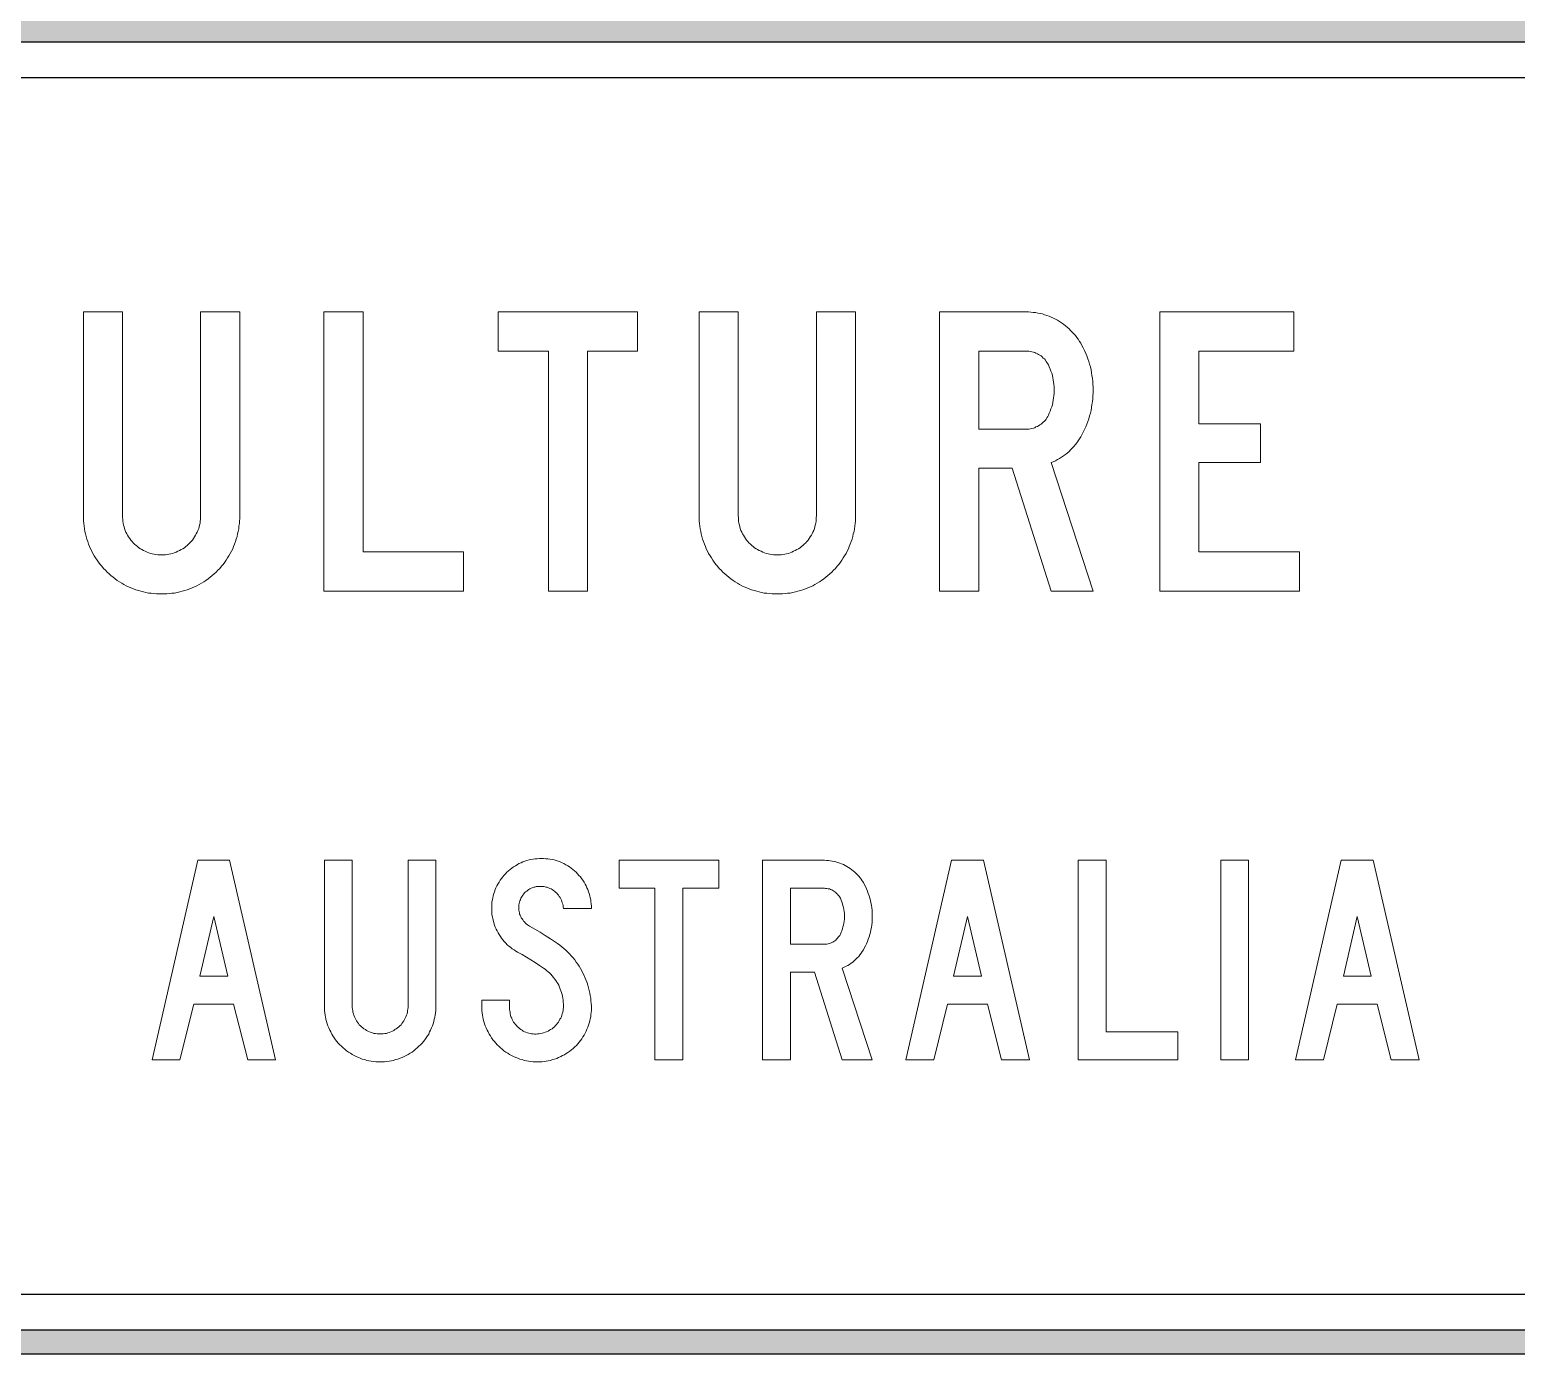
# Model space of a CAD drawing. Extents: x 0 to 420, y 0 to 297.
# Drawn here: x 170.43 to 220.11, y 188.49 to 232.76 of the extents above; entities that cross this region are included whole.
import ezdxf

# ---------------------------------------------------------------- set-up
doc = ezdxf.new("R2010")
doc.units = 0
doc.header["$LTSCALE"] = 10
doc.layers.add('BLUE', color=7, linetype='CONTINUOUS', true_color=0x003594)
doc.layers.add('GREY', color=252, linetype='CONTINUOUS')

msp = doc.modelspace()

# ---------------------------------------------------------------- hatches: boundary and pattern name
at = {"layer": 'BLUE'}
h = msp.add_hatch(color=256, dxfattribs=at)
edge = h.paths.add_edge_path(flags=16)
edge.add_arc((261.860403, 195.4283533), 6.1380375, -90, 0, ccw=False)
edge.add_line((261.860403, 189.2903158), (116.2545238, 189.2903158))
edge.add_arc((116.2545238, 195.4283533), 6.1380375, 217.92174552, 270, ccw=False)
edge.add_line((111.4125275, 191.6560097), (96.4792405, 210.8236491))
edge.add_line((96.4792405, 210.8236491), (111.4125275, 229.9912885))
edge.add_arc((116.2545238, 226.2189449), 6.1380375, 90, 142.07825448, ccw=False)
edge.add_line((116.2545238, 232.3569825), (261.860403, 232.3569825))
edge.add_arc((261.860403, 226.2189449), 6.1380375, 0, 90, ccw=False)
edge.add_line((267.9984405, 226.2189449), (267.9984405, 195.4283533))
edge = h.paths.add_edge_path()
edge.add_arc((261.860403, 195.4283533), 6.9380375, -90, 0, ccw=False)
edge.add_line((261.860403, 188.4903158), (116.2545238, 188.4903158))
edge.add_arc((116.2545238, 195.4283533), 6.9380375, 217.92174552, 270, ccw=False)
edge.add_line((110.7814468, 191.164342), (95.4651071, 210.8236491))
edge.add_line((95.4651071, 210.8236491), (110.7814468, 230.4829562))
edge.add_arc((116.2545238, 226.2189449), 6.9380375, 90, 142.07825448, ccw=False)
edge.add_line((116.2545238, 233.1569825), (261.860403, 233.1569825))
edge.add_arc((261.860403, 226.2189449), 6.9380375, 0, 90, ccw=False)
edge.add_line((268.7984405, 226.2189449), (268.7984405, 195.4283533))

# ---------------------------------------------------------------- linework, layer by layer
for points in [[(268.7984405, 195.4283533, -0.4142135624), (261.860403, 188.4903158), (116.2545238, 188.4903158, -0.2312278684), (110.7814468, 191.164342), (95.4651071, 210.8236491), (110.7814468, 230.4829562, -0.2312278684), (116.2545238, 233.1569825), (261.860403, 233.1569825, -0.4142135624), (268.7984405, 226.2189449)], [(267.9984405, 195.4283533, -0.4142135624), (261.860403, 189.2903158), (116.2545238, 189.2903158, -0.2312278684), (111.4125275, 191.6560097), (96.4792405, 210.8236491), (111.4125275, 229.9912885, -0.2312278684), (116.2545238, 232.3569825), (261.860403, 232.3569825, -0.4142135624), (267.9984405, 226.2189449)], [(266.7984405, 195.4283533, -0.4142135624), (261.860403, 190.4903158), (116.2545238, 190.4903158, -0.2312278684), (112.3591486, 192.3935113), (98.0004405, 210.8236491), (112.3591486, 229.2537869, -0.2312278684), (116.2545238, 231.1569825), (261.860403, 231.1569825, -0.4142135624), (266.7984405, 226.2189449)]]:
    msp.add_lwpolyline(points, format="xyb", close=True, dxfattribs=at)
at = {"layer": 'BLUE', "lineweight": 0}
for points in [[(172.2249076, 223.3275287), (172.2249076, 216.5093335), (172.2249076, 216.4231264), (172.2249076, 216.3369193), (172.2327446, 216.2507123), (172.2405816, 216.1645052), (172.2562556, 216.0782981), (172.2719296, 215.9920911), (172.2876036, 215.905884), (172.3111146, 215.8196769), (172.3346256, 215.7334699), (172.3659737, 215.6550998), (172.3894847, 215.5688928), (172.4286697, 215.4905227), (172.4600177, 215.4121526), (172.4992028, 215.3337826), (172.5383878, 215.2554125), (172.5854098, 215.1770425), (172.6245949, 215.1065094), (172.6794539, 215.0281393), (172.7264759, 214.9576063), (172.781335, 214.8870732), (172.836194, 214.8243772), (172.8910531, 214.7538441), (172.9537491, 214.6911481), (173.0164452, 214.628452), (173.0791412, 214.573593), (173.1418373, 214.5108969), (173.2123703, 214.4560379), (173.2829034, 214.4011789), (173.3534364, 214.3541568), (173.4239695, 214.3071348), (173.5023395, 214.2601128), (173.5728726, 214.2209277), (173.6512426, 214.1739057), (173.7296127, 214.1425577), (173.8079828, 214.1033726), (173.8941898, 214.0720246), (173.9725599, 214.0406766), (174.058767, 214.0171656), (174.144974, 213.9936546), (174.2233441, 213.9701435), (174.3095511, 213.9466325), (174.3957582, 213.9309585), (174.4819653, 213.9231215), (174.5681723, 213.9152845), (174.6622164, 213.9074475), (174.7484235, 213.8996105), (174.8346305, 213.8996105), (174.9208376, 213.8996105), (175.0070447, 213.9074475), (175.0932517, 213.9152845), (175.1794588, 213.9231215), (175.2656659, 213.9309585), (175.3518729, 213.9466325), (175.43808, 213.9701435), (175.5242871, 213.9936546), (175.6104941, 214.0171656), (175.6888642, 214.0406766), (175.7750713, 214.0720246), (175.8534413, 214.1033726), (175.9318114, 214.1425577), (176.0101814, 214.1739057), (176.0885515, 214.2209277), (176.1669216, 214.2601128), (176.2452916, 214.3071348), (176.3158247, 214.3541568), (176.3863577, 214.4011789), (176.4568908, 214.4560379), (176.5195868, 214.5108969), (176.5901199, 214.573593), (176.6528159, 214.628452), (176.715512, 214.6911481), (176.778208, 214.7538441), (176.8330671, 214.8243772), (176.8879261, 214.8870732), (176.9427852, 214.9576063), (176.9898072, 215.0281393), (177.0368292, 215.1065094), (177.0838513, 215.1770425), (177.1308733, 215.2554125), (177.1700583, 215.3337826), (177.2092434, 215.4121526), (177.2405914, 215.4905227), (177.2719394, 215.5688928), (177.3032874, 215.6550998), (177.3267985, 215.7334699), (177.3581465, 215.8196769), (177.3738205, 215.905884), (177.3973315, 215.9920911), (177.4130055, 216.0782981), (177.4208425, 216.1645052), (177.4365165, 216.2507123), (177.4365165, 216.3369193), (177.4443535, 216.4231264), (177.4443535, 216.5093335), (177.4443535, 223.3275287), (176.1355735, 223.3275287), (176.1355735, 216.5093335), (176.1355735, 216.4544744), (176.1355735, 216.3917784), (176.1277365, 216.3290823), (176.1198995, 216.2663863), (176.1042255, 216.2036902), (176.0885515, 216.1409942), (176.0728775, 216.0861352), (176.0493665, 216.0234391), (176.0258555, 215.9685801), (175.9945074, 215.913721), (175.9631594, 215.858862), (175.9318114, 215.8040029), (175.9004634, 215.7569809), (175.8612783, 215.7021219), (175.8220933, 215.6550998), (175.7829083, 215.6080778), (175.7358862, 215.5688928), (175.6888642, 215.5218707), (175.6418422, 215.4826857), (175.5948201, 215.4435007), (175.5399611, 215.4121526), (175.485102, 215.3808046), (175.430243, 215.3494566), (175.375384, 215.3259456), (175.3205249, 215.2945975), (175.2578289, 215.2789235), (175.2029698, 215.2554125), (175.1402738, 215.2397385), (175.0775777, 215.2319015), (175.0227187, 215.2162275), (174.9600226, 215.2083905), (174.8973266, 215.2083905), (174.8346305, 215.2083905), (174.7719345, 215.2083905), (174.7092385, 215.2083905), (174.6465424, 215.2162275), (174.5838464, 215.2319015), (174.5211503, 215.2397385), (174.4662913, 215.2554125), (174.4035952, 215.2789235), (174.3487362, 215.2945975), (174.2860401, 215.3259456), (174.2311811, 215.3494566), (174.176322, 215.3808046), (174.1293, 215.4121526), (174.074441, 215.4435007), (174.0274189, 215.4826857), (173.9803969, 215.5218707), (173.9333749, 215.5688928), (173.8863528, 215.6080778), (173.8471678, 215.6550998), (173.8079828, 215.7021219), (173.7687977, 215.7569809), (173.7296127, 215.8040029), (173.6982647, 215.858862), (173.6747537, 215.913721), (173.6434056, 215.9685801), (173.6198946, 216.0234391), (173.5963836, 216.0861352), (173.5807096, 216.1409942), (173.5650356, 216.2036902), (173.5493616, 216.2663863), (173.5415246, 216.3290823), (173.5336876, 216.3917784), (173.5258505, 216.4544744), (173.5258505, 216.5093335), (173.5258505, 223.3275287)], [(180.2578387, 213.9936546), (180.2578387, 223.3275287), (181.5666187, 223.3275287), (181.5666187, 215.3024346), (184.9208573, 215.3024346), (184.9208573, 213.9936546), (180.2578387, 213.9936546)], [(187.7656904, 213.9936546), (187.7656904, 222.0187487), (186.0807341, 222.0187487), (186.0807341, 223.3275287), (190.7437527, 223.3275287), (190.7437527, 222.0187487), (189.0666334, 222.0187487), (189.0666334, 213.9936546), (187.7656904, 213.9936546)], [(192.8048853, 223.3275287), (192.8048853, 216.5093335), (192.8048853, 216.4231264), (192.8048853, 216.3369193), (192.8127223, 216.2507123), (192.8283963, 216.1645052), (192.8362333, 216.0782981), (192.8519073, 215.9920911), (192.8675813, 215.905884), (192.8910923, 215.8196769), (192.9146034, 215.7334699), (192.9459514, 215.6550998), (192.9772994, 215.5688928), (193.0086474, 215.4905227), (193.0399955, 215.4121526), (193.0791805, 215.3337826), (193.1183655, 215.2554125), (193.1653876, 215.1770425), (193.2124096, 215.1065094), (193.2594316, 215.0281393), (193.3064537, 214.9576063), (193.3613127, 214.8870732), (193.4161717, 214.8243772), (193.4710308, 214.7538441), (193.5337268, 214.6911481), (193.5964229, 214.628452), (193.6591189, 214.573593), (193.721815, 214.5108969), (193.792348, 214.4560379), (193.8628811, 214.4011789), (193.9334141, 214.3541568), (194.0039472, 214.3071348), (194.0823173, 214.2601128), (194.1528503, 214.2209277), (194.2312204, 214.1739057), (194.3095904, 214.1425577), (194.3957975, 214.1033726), (194.4741676, 214.0720246), (194.5525376, 214.0406766), (194.6387447, 214.0171656), (194.7249517, 213.9936546), (194.8111588, 213.9701435), (194.8895289, 213.9466325), (194.9757359, 213.9309585), (195.061943, 213.9231215), (195.1559871, 213.9152845), (195.2421941, 213.9074475), (195.3284012, 213.8996105), (195.4146083, 213.8996105), (195.5008153, 213.8996105), (195.5870224, 213.9074475), (195.6732295, 213.9152845), (195.7594365, 213.9231215), (195.8456436, 213.9309585), (195.9318507, 213.9466325), (196.0180577, 213.9701435), (196.1042648, 213.9936546), (196.1904719, 214.0171656), (196.2688419, 214.0406766), (196.355049, 214.0720246), (196.4334191, 214.1033726), (196.5196261, 214.1425577), (196.5979962, 214.1739057), (196.6685292, 214.2209277), (196.7468993, 214.2601128), (196.8252694, 214.3071348), (196.8958024, 214.3541568), (196.9663355, 214.4011789), (197.0368685, 214.4560379), (197.1074016, 214.5108969), (197.1700976, 214.573593), (197.2327937, 214.628452), (197.2954897, 214.6911481), (197.3581858, 214.7538441), (197.4130448, 214.8243772), (197.4679038, 214.8870732), (197.5227629, 214.9576063), (197.5697849, 215.0281393), (197.616807, 215.1065094), (197.663829, 215.1770425), (197.710851, 215.2554125), (197.7500361, 215.3337826), (197.7892211, 215.4121526), (197.8205691, 215.4905227), (197.8519171, 215.5688928), (197.8832652, 215.6550998), (197.9146132, 215.7334699), (197.9381242, 215.8196769), (197.9537982, 215.905884), (197.9773092, 215.9920911), (197.9929832, 216.0782981), (198.0008202, 216.1645052), (198.0164943, 216.2507123), (198.0243313, 216.3369193), (198.0243313, 216.4231264), (198.0243313, 216.5093335), (198.0243313, 223.3275287), (196.7233883, 223.3275287), (196.7233883, 216.5093335), (196.7155513, 216.4544744), (196.7155513, 216.3917784), (196.7077143, 216.3290823), (196.6998773, 216.2663863), (196.6842032, 216.2036902), (196.6685292, 216.1409942), (196.6528552, 216.0861352), (196.6293442, 216.0234391), (196.6058332, 215.9685801), (196.5744852, 215.913721), (196.5509741, 215.858862), (196.5117891, 215.8040029), (196.4804411, 215.7569809), (196.4412561, 215.7021219), (196.402071, 215.6550998), (196.362886, 215.6080778), (196.315864, 215.5688928), (196.2688419, 215.5218707), (196.2218199, 215.4826857), (196.1747979, 215.4435007), (196.1199388, 215.4121526), (196.0650798, 215.3808046), (196.0102207, 215.3494566), (195.9553617, 215.3259456), (195.9005026, 215.2945975), (195.8456436, 215.2789235), (195.7829476, 215.2554125), (195.7202515, 215.2397385), (195.6653925, 215.2319015), (195.6026964, 215.2162275), (195.5400004, 215.2083905), (195.4773043, 215.2083905), (195.4146083, 215.2083905), (195.3519122, 215.2083905), (195.2892162, 215.2083905), (195.2265201, 215.2162275), (195.1638241, 215.2319015), (195.108965, 215.2397385), (195.046269, 215.2554125), (194.9835729, 215.2789235), (194.9287139, 215.2945975), (194.8738549, 215.3259456), (194.8111588, 215.3494566), (194.7562998, 215.3808046), (194.7092777, 215.4121526), (194.6544187, 215.4435007), (194.6073967, 215.4826857), (194.5603746, 215.5218707), (194.5133526, 215.5688928), (194.4663305, 215.6080778), (194.4271455, 215.6550998), (194.3879605, 215.7021219), (194.3487755, 215.7569809), (194.3174274, 215.8040029), (194.2782424, 215.858862), (194.2547314, 215.913721), (194.2233834, 215.9685801), (194.1998723, 216.0234391), (194.1763613, 216.0861352), (194.1606873, 216.1409942), (194.1450133, 216.2036902), (194.1293393, 216.2663863), (194.1215023, 216.3290823), (194.1136653, 216.3917784), (194.1136653, 216.4544744), (194.1058283, 216.5093335), (194.1058283, 223.3275287)], [(205.5948791, 222.2068368), (205.555694, 222.2773699), (205.516509, 222.3400659), (205.469487, 222.410599), (205.4224649, 222.473295), (205.3754429, 222.5359911), (205.3284208, 222.5908501), (205.2735618, 222.6535462), (205.2187028, 222.7084052), (205.1638437, 222.7632643), (205.1011477, 222.8181233), (205.0462886, 222.8651453), (204.9835926, 222.9121674), (204.9130595, 222.9591894), (204.8503635, 223.0062114), (204.7798304, 223.0453965), (204.7171344, 223.0845815), (204.6466013, 223.1159295), (204.5682313, 223.1472775), (204.4976982, 223.1786256), (204.4271652, 223.2099736), (204.3487951, 223.2334846), (204.278262, 223.2569956), (204.199892, 223.2726696), (204.1215219, 223.2883437), (204.0431519, 223.3040177), (203.9647818, 223.3118547), (203.8864117, 223.3196917), (203.8080417, 223.3275287), (203.7296716, 223.3275287), (200.8378164, 223.3275287), (200.8378164, 213.9936546), (202.1465964, 213.9936546), (202.1465964, 218.1002457), (203.2594513, 218.1002457), (204.5682313, 213.9936546), (205.9710553, 213.9936546), (204.5682313, 218.2883338), (204.6387643, 218.3196819), (204.7092974, 218.3510299), (204.7798304, 218.3902149), (204.8503635, 218.4293999), (204.9130595, 218.468585), (204.9757556, 218.515607), (205.0462886, 218.562629), (205.1011477, 218.6096511), (205.1638437, 218.6645101), (205.2187028, 218.7193692), (205.2735618, 218.7742282), (205.3284208, 218.8290872), (205.3754429, 218.8917833), (205.4303019, 218.9544793), (205.469487, 219.0171754), (205.516509, 219.0877084), (205.555694, 219.1504045), (205.5948791, 219.2209375), (205.6419011, 219.3071446), (205.6810861, 219.3933517), (205.7202711, 219.4795587), (205.7594562, 219.5736028), (205.7908042, 219.6598099), (205.8221522, 219.753854), (205.8535002, 219.847898), (205.8770113, 219.9419421), (205.9005223, 220.0359862), (205.9161963, 220.1300302), (205.9318703, 220.2319113), (205.9475443, 220.3259554), (205.9553813, 220.4199995), (205.9632183, 220.5218805), (205.9710553, 220.6159246), (205.9710553, 220.7099687), (205.9710553, 220.8118498), (205.9632183, 220.9058938), (205.9553813, 221.0077749), (205.9475443, 221.101819), (205.9318703, 221.1958631), (205.9161963, 221.2899071), (205.9005223, 221.3917882), (205.8770113, 221.4858323), (205.8535002, 221.5798764), (205.8221522, 221.6660834), (205.7908042, 221.7601275), (205.7594562, 221.8541716), (205.7202711, 221.9403786), (205.6810861, 222.0344227), (205.6419011, 222.1206298)], [(208.204602, 213.9936546), (208.204602, 223.3275287), (212.6795325, 223.3275287), (212.6795325, 222.0187487), (209.505545, 222.0187487), (209.505545, 219.5892768), (211.5588406, 219.5892768), (211.5588406, 218.2883338), (209.505545, 218.2883338), (209.505545, 215.3024346), (212.8676206, 215.3024346), (212.8676206, 213.9936546), (208.204602, 213.9936546)], [(203.7296716, 219.4090257), (202.1465964, 219.4090257), (202.1465964, 222.0187487), (203.7296716, 222.0187487), (203.7766937, 222.0187487), (203.8237157, 222.0109117), (203.8785747, 222.0030747), (203.9255968, 221.9952377), (203.9726188, 221.9795637), (204.0196408, 221.9638896), (204.0588259, 221.9482156), (204.1058479, 221.9247046), (204.1450329, 221.9011936), (204.192055, 221.8776826), (204.23124, 221.8541716), (204.270425, 221.8228235), (204.3017731, 221.7836385), (204.3409581, 221.7522905), (204.3723061, 221.7131055), (204.4036541, 221.6739204), (204.4271652, 221.6347354), (204.4506762, 221.5955504), (204.4741872, 221.5563653), (204.5055352, 221.4858323), (204.5368832, 221.4152992), (204.5603943, 221.3447662), (204.5839053, 221.2742331), (204.6074163, 221.1958631), (204.6230903, 221.12533), (204.6387643, 221.0547969), (204.6466013, 220.9764269), (204.6544383, 220.8980568), (204.6622753, 220.8275238), (204.6701123, 220.7491537), (204.6701123, 220.6786207), (204.6622753, 220.6002506), (204.6544383, 220.5218805), (204.6466013, 220.4513475), (204.6387643, 220.3729774), (204.6230903, 220.3024444), (204.6074163, 220.2240743), (204.5839053, 220.1535413), (204.5603943, 220.0830082), (204.5368832, 220.0124752), (204.5055352, 219.9419421), (204.4741872, 219.871409), (204.4506762, 219.832224), (204.4271652, 219.785202), (204.4036541, 219.7460169), (204.3723061, 219.7068319), (204.3409581, 219.6754839), (204.3017731, 219.6362989), (204.270425, 219.6049508), (204.23124, 219.5736028), (204.192055, 219.5500918), (204.1450329, 219.5187438), (204.1058479, 219.4952328), (204.0588259, 219.4795587), (204.0196408, 219.4560477), (203.9726188, 219.4403737), (203.9255968, 219.4325367), (203.8785747, 219.4168627), (203.8237157, 219.4090257), (203.7766937, 219.4090257)], [(174.5133133, 198.3274796), (176.0415295, 204.9967717), (177.1073623, 204.9967717), (178.6434155, 198.3274796), (177.7108117, 198.3274796), (177.2405914, 200.192687), (175.9083004, 200.192687), (175.445917, 198.3274796), (174.5133133, 198.3274796)], [(180.2735127, 204.9967717), (180.2735127, 200.129991), (180.2735127, 200.0516209), (180.2813497, 199.9732508), (180.2891867, 199.9027178), (180.2970237, 199.8243477), (180.3126977, 199.7538147), (180.3283717, 199.6832816), (180.3440458, 199.6049116), (180.3675568, 199.5343785), (180.3910678, 199.4638455), (180.4224158, 199.3933124), (180.4537638, 199.3227793), (180.4851119, 199.2600833), (180.5242969, 199.1895502), (180.5556449, 199.1268542), (180.602667, 199.0641581), (180.641852, 199.0014621), (180.688874, 198.9466031), (180.7358961, 198.883907), (180.7907551, 198.829048), (180.8456141, 198.7820259), (180.9004732, 198.7271669), (180.9553322, 198.6801449), (181.0180283, 198.6331228), (181.0807243, 198.5861008), (181.1434204, 198.5469158), (181.2061164, 198.5077307), (181.2688125, 198.4685457), (181.3393455, 198.4371977), (181.4098786, 198.4058496), (181.4725746, 198.3823386), (181.5431077, 198.3509906), (181.6214777, 198.3353166), (181.6920108, 198.3118056), (181.7625438, 198.2961316), (181.8409139, 198.2804575), (181.911447, 198.2726205), (181.989817, 198.2647835), (182.0603501, 198.2647835), (182.1387201, 198.2647835), (182.2170902, 198.2647835), (182.2876232, 198.2647835), (182.3659933, 198.2726205), (182.4365264, 198.2804575), (182.5148964, 198.2961316), (182.5854295, 198.3118056), (182.6559625, 198.3353166), (182.7343326, 198.3509906), (182.8048656, 198.3823386), (182.8753987, 198.4058496), (182.9380947, 198.4371977), (183.0086278, 198.4685457), (183.0713238, 198.5077307), (183.1418569, 198.5469158), (183.2045529, 198.5861008), (183.259412, 198.6331228), (183.322108, 198.6801449), (183.3769671, 198.7271669), (183.4318261, 198.7820259), (183.4866852, 198.829048), (183.5415442, 198.883907), (183.5885662, 198.9466031), (183.6355883, 199.0014621), (183.6747733, 199.0641581), (183.7217953, 199.1268542), (183.7609804, 199.1895502), (183.7923284, 199.2600833), (183.8236764, 199.3227793), (183.8550244, 199.3933124), (183.8863725, 199.4638455), (183.9098835, 199.5343785), (183.9333945, 199.6049116), (183.9490685, 199.6832816), (183.9647425, 199.7538147), (183.9804165, 199.8243477), (183.9882535, 199.9027178), (183.9960905, 199.9732508), (184.0039276, 200.0516209), (184.0039276, 200.129991), (184.0039276, 204.9967717), (183.0713238, 204.9967717), (183.0713238, 200.129991), (183.0713238, 200.0751319), (183.0634868, 200.0202729), (183.0556498, 199.9732508), (183.0478128, 199.9183918), (183.0399758, 199.8713698), (183.0164648, 199.8165107), (183.0007908, 199.7694887), (182.9772798, 199.7224667), (182.9537688, 199.6754446), (182.9302577, 199.6284226), (182.8989097, 199.5892375), (182.8675617, 199.5422155), (182.8362137, 199.5030305), (182.7970286, 199.4638455), (182.7578436, 199.4324974), (182.7186586, 199.3933124), (182.6794735, 199.3619644), (182.6324515, 199.3384534), (182.5932665, 199.3071053), (182.5462444, 199.2835943), (182.4992224, 199.2679203), (182.4443634, 199.2444093), (182.3973413, 199.2287353), (182.3503193, 199.2130613), (182.2954602, 199.2052243), (182.2406012, 199.1973872), (182.1935792, 199.1973872), (182.1387201, 199.1973872), (182.0838611, 199.1973872), (182.0368391, 199.1973872), (181.98198, 199.2052243), (181.927121, 199.2130613), (181.8800989, 199.2287353), (181.8330769, 199.2444093), (181.7782179, 199.2679203), (181.7311958, 199.2835943), (181.6841738, 199.3071053), (181.6449888, 199.3384534), (181.5979667, 199.3619644), (181.5587817, 199.3933124), (181.5195967, 199.4324974), (181.4804116, 199.4638455), (181.4412266, 199.5030305), (181.4098786, 199.5422155), (181.3785305, 199.5892375), (181.3471825, 199.6284226), (181.3236715, 199.6754446), (181.3001605, 199.7224667), (181.2766495, 199.7694887), (181.2609755, 199.8165107), (181.2453014, 199.8713698), (181.2296274, 199.9183918), (181.2217904, 199.9732508), (181.2139534, 200.0202729), (181.2061164, 200.0751319), (181.2061164, 200.129991), (181.2061164, 204.9967717)], [(186.4647474, 200.0594579), (186.4647474, 200.3259161), (185.5321437, 200.3259161), (185.5321437, 200.129991), (185.5321437, 200.0516209), (185.5399807, 199.9732508), (185.5478177, 199.9027178), (185.5556547, 199.8243477), (185.5713288, 199.7538147), (185.5870028, 199.6832816), (185.6026768, 199.6049116), (185.6261878, 199.5343785), (185.6496988, 199.4638455), (185.6810468, 199.3933124), (185.7123949, 199.3227793), (185.7437429, 199.2600833), (185.7829279, 199.1895502), (185.8221129, 199.1268542), (185.861298, 199.0641581), (185.90832, 199.0014621), (185.955342, 198.9466031), (186.0023641, 198.883907), (186.0493861, 198.829048), (186.1042452, 198.7820259), (186.1591042, 198.7271669), (186.2139632, 198.6801449), (186.2766593, 198.6331228), (186.3393553, 198.5861008), (186.4020514, 198.5469158), (186.4647474, 198.5077307), (186.5274435, 198.4685457), (186.5979765, 198.4371977), (186.6685096, 198.4058496), (186.7390426, 198.3823386), (186.8095757, 198.3509906), (186.8801088, 198.3353166), (186.9506418, 198.3118056), (187.0290119, 198.2961316), (187.0995449, 198.2804575), (187.177915, 198.2726205), (187.248448, 198.2647835), (187.3268181, 198.2647835), (187.3973511, 198.2647835), (187.4678842, 198.2647835), (187.5462543, 198.2647835), (187.6167873, 198.2726205), (187.6873204, 198.2804575), (187.7578534, 198.2961316), (187.8283865, 198.3118056), (187.8989195, 198.3353166), (187.9694526, 198.3509906), (188.0399856, 198.3745016), (188.1026817, 198.4058496), (188.1732147, 198.4371977), (188.2359108, 198.4685457), (188.2986068, 198.4998937), (188.3613029, 198.5390787), (188.4161619, 198.5782638), (188.478858, 198.6174488), (188.533717, 198.6644708), (188.5885761, 198.7114929), (188.6434351, 198.7585149), (188.6982941, 198.813374), (188.7453162, 198.868233), (188.7923382, 198.923092), (188.8393602, 198.9779511), (188.8785453, 199.0328101), (188.9177303, 199.0955062), (188.9569153, 199.1582022), (188.9882634, 199.2208983), (189.0274484, 199.2835943), (189.0509594, 199.3541274), (189.0823074, 199.4168234), (189.1058185, 199.4873565), (189.1293295, 199.5578895), (189.1450035, 199.6284226), (189.1606775, 199.6989556), (189.1763515, 199.7694887), (189.1841885, 199.8400217), (189.1920255, 199.9105548), (189.1998625, 199.9810878), (189.1998625, 200.0516209), (189.1998625, 200.129991), (189.1920255, 200.216198), (189.1841885, 200.3024051), (189.1763515, 200.3886122), (189.1606775, 200.4748192), (189.1450035, 200.5610263), (189.1293295, 200.6472334), (189.1058185, 200.7334404), (189.0823074, 200.8196475), (189.0587964, 200.8980175), (189.0274484, 200.9842246), (188.9961004, 201.0625947), (188.9569153, 201.1488017), (188.9177303, 201.2271718), (188.8785453, 201.3055419), (188.8393602, 201.3760749), (188.7923382, 201.454445), (188.7453162, 201.524978), (188.6904571, 201.5955111), (188.6434351, 201.6660441), (188.5885761, 201.7365772), (188.52588, 201.8071102), (188.471021, 201.8698063), (188.4083249, 201.9325023), (188.3456289, 201.9951984), (188.2750958, 202.0500574), (188.2123998, 202.1049165), (188.1418667, 202.1597755), (188.0713337, 202.2146346), (188.0008006, 202.2616566), (187.8283865, 202.3713747), (187.6559723, 202.4810928), (187.4835582, 202.5908108), (187.3111441, 202.6926919), (187.1308929, 202.794573), (187.0917079, 202.818084), (187.0603599, 202.841595), (187.0211749, 202.8729431), (186.9898268, 202.9042911), (186.9584788, 202.9356391), (186.9271308, 202.9669871), (186.9036198, 203.0061722), (186.8801088, 203.0375202), (186.8565977, 203.0767052), (186.8409237, 203.1158902), (186.8174127, 203.1629123), (186.8017387, 203.2020973), (186.7939017, 203.2412823), (186.7860647, 203.2883044), (186.7782277, 203.3353264), (186.7703907, 203.3745114), (186.7703907, 203.4215335), (186.7782277, 203.4685555), (186.7782277, 203.5077405), (186.7860647, 203.5547626), (186.7939017, 203.6017846), (186.8095757, 203.6409696), (186.8252497, 203.6801547), (186.8409237, 203.7271767), (186.8644347, 203.7663617), (186.8879458, 203.7977098), (186.9114568, 203.8368948), (186.9428048, 203.8760798), (186.9663158, 203.9074278), (186.9976638, 203.9387759), (187.0368489, 203.9701239), (187.0681969, 203.9936349), (187.1073819, 204.0171459), (187.146567, 204.040657), (187.185752, 204.064168), (187.224937, 204.079842), (187.2719591, 204.095516), (187.3111441, 204.103353), (187.3581661, 204.119027), (187.3973511, 204.126864), (187.4443732, 204.126864), (187.4913952, 204.126864), (187.5305802, 204.126864), (187.5776023, 204.119027), (187.6246243, 204.119027), (187.6716464, 204.103353), (187.7186684, 204.095516), (187.7656904, 204.079842), (187.8048755, 204.056331), (187.8518975, 204.040657), (187.8910825, 204.0171459), (187.9302676, 203.9936349), (187.9694526, 203.9622869), (188.0008006, 203.9309389), (188.0399856, 203.8995908), (188.0713337, 203.8682428), (188.1026817, 203.8290578), (188.1261927, 203.7898728), (188.1575407, 203.7506877), (188.1732147, 203.7115027), (188.1967258, 203.6644807), (188.2123998, 203.6252956), (188.2280738, 203.5782736), (188.2437478, 203.5312516), (188.2515848, 203.4842295), (188.2594218, 203.4372075), (188.2672588, 203.3901855), (189.1998625, 203.3901855), (189.1998625, 203.4685555), (189.1920255, 203.5390886), (189.1841885, 203.6096216), (189.1763515, 203.6723177), (189.1606775, 203.7428507), (189.1450035, 203.8133838), (189.1293295, 203.8839168), (189.1058185, 203.9466129), (189.0823074, 204.0171459), (189.0509594, 204.079842), (189.0196114, 204.142538), (188.9882634, 204.2052341), (188.9569153, 204.2679301), (188.9177303, 204.3306262), (188.8707083, 204.3854852), (188.8315232, 204.4403443), (188.7845012, 204.4952033), (188.7374792, 204.5500623), (188.6904571, 204.5970844), (188.6355981, 204.6441064), (188.5807391, 204.6911284), (188.52588, 204.7381505), (188.471021, 204.7773355), (188.4083249, 204.8165205), (188.3456289, 204.8478686), (188.2829328, 204.8870536), (188.2202368, 204.9184016), (188.1575407, 204.9419126), (188.0870077, 204.9654237), (188.0243116, 204.9889347), (187.9537786, 205.0124457), (187.8832455, 205.0281197), (187.8127125, 205.0359567), (187.7421794, 205.0516307), (187.6716464, 205.0516307), (187.6011133, 205.0594677), (187.5305802, 205.0594677), (187.4600472, 205.0594677), (187.3895141, 205.0516307), (187.3189811, 205.0516307), (187.248448, 205.0359567), (187.177915, 205.0281197), (187.1152189, 205.0124457), (187.0446859, 204.9889347), (186.9741528, 204.9654237), (186.9114568, 204.9419126), (186.8487607, 204.9184016), (186.7782277, 204.8870536), (186.7155316, 204.8478686), (186.6606726, 204.8165205), (186.5979765, 204.7773355), (186.5431175, 204.7381505), (186.4804214, 204.6911284), (186.4333994, 204.6441064), (186.3785404, 204.5970844), (186.3315183, 204.5500623), (186.2766593, 204.4952033), (186.2374743, 204.4403443), (186.1904522, 204.3854852), (186.1512672, 204.3306262), (186.1120822, 204.2679301), (186.0728971, 204.2052341), (186.0415491, 204.142538), (186.0102011, 204.079842), (185.9866901, 204.0171459), (185.9631791, 203.9466129), (185.939668, 203.8839168), (185.916157, 203.8133838), (185.900483, 203.7428507), (185.892646, 203.6723177), (185.876972, 203.6096216), (185.869135, 203.5390886), (185.869135, 203.4685555), (185.869135, 203.3901855), (185.869135, 203.3196524), (185.869135, 203.2491193), (185.876972, 203.1785863), (185.892646, 203.1080532), (185.900483, 203.0375202), (185.923994, 202.9669871), (185.939668, 202.9042911), (185.9631791, 202.833758), (185.9866901, 202.763225), (186.0180381, 202.7005289), (186.0493861, 202.6378329), (186.0807341, 202.5751368), (186.1199192, 202.5124408), (186.1591042, 202.4497447), (186.1982892, 202.3948857), (186.2374743, 202.3400267), (186.2844963, 202.2851676), (186.3393553, 202.2303086), (186.3863774, 202.1754495), (186.4412364, 202.1284275), (186.4960955, 202.0892425), (186.5509545, 202.0422204), (186.6136505, 202.0030354), (186.6685096, 201.9638504), (186.7312056, 201.9246653), (186.8801088, 201.8462953), (187.0290119, 201.7600882), (187.170078, 201.6738811), (187.3189811, 201.5798371), (187.4600472, 201.485793), (187.6011133, 201.3917489), (187.6559723, 201.3604009), (187.7029944, 201.3133789), (187.7500164, 201.2741938), (187.7970385, 201.2350088), (187.8440605, 201.1879868), (187.8910825, 201.1409647), (187.9302676, 201.0861057), (187.9694526, 201.0390837), (188.0086376, 200.9842246), (188.0399856, 200.9293656), (188.0791707, 200.8745065), (188.1105187, 200.8196475), (188.1340297, 200.7569514), (188.1575407, 200.6942554), (188.1810517, 200.6393964), (188.2045628, 200.5767003), (188.2202368, 200.5140043), (188.2359108, 200.4513082), (188.2437478, 200.3886122), (188.2515848, 200.3180791), (188.2594218, 200.2553831), (188.2672588, 200.192687), (188.2672588, 200.129991), (188.2672588, 200.0751319), (188.2594218, 200.0202729), (188.2515848, 199.9732508), (188.2437478, 199.9183918), (188.2280738, 199.8713698), (188.2123998, 199.8243477), (188.1967258, 199.7694887), (188.1732147, 199.7224667), (188.1497037, 199.6832816), (188.1261927, 199.6362596), (188.0948447, 199.5892375), (188.0634967, 199.5500525), (188.0321486, 199.5108675), (188.0008006, 199.4716825), (187.9616156, 199.4324974), (187.9224305, 199.4011494), (187.8832455, 199.3698014), (187.8362235, 199.3384534), (187.7970385, 199.3149423), (187.7500164, 199.2914313), (187.7029944, 199.2679203), (187.6559723, 199.2522463), (187.6011133, 199.2287353), (187.5540913, 199.2208983), (187.4992322, 199.2052243), (187.4522102, 199.1973872), (187.3973511, 199.1973872), (187.3503291, 199.1895502), (187.3033071, 199.1895502), (187.248448, 199.1973872), (187.201426, 199.1973872), (187.154404, 199.2130613), (187.1073819, 199.2208983), (187.0603599, 199.2365723), (187.0133379, 199.2522463), (186.9663158, 199.2679203), (186.9192938, 199.2914313), (186.8801088, 199.3149423), (186.8409237, 199.3462904), (186.8017387, 199.3776384), (186.7625537, 199.4089864), (186.7233686, 199.4403344), (186.6920206, 199.4716825), (186.6606726, 199.5108675), (186.6293246, 199.5500525), (186.5979765, 199.5892375), (186.5744655, 199.6362596), (186.5509545, 199.6754446), (186.5352805, 199.7224667), (186.5117695, 199.7694887), (186.4960955, 199.8165107), (186.4882585, 199.8635328), (186.4804214, 199.9105548), (186.4725844, 199.9654138), (186.4647474, 200.0124359)], [(191.3236911, 198.3274796), (191.3236911, 204.064168), (190.1246292, 204.064168), (190.1246292, 204.9967717), (193.4553568, 204.9967717), (193.4553568, 204.064168), (192.2562949, 204.064168), (192.2562949, 198.3274796), (191.3236911, 198.3274796)], [(198.3221375, 202.0578944), (198.3613225, 202.1362645), (198.3926705, 202.2067975), (198.4240186, 202.2851676), (198.4553666, 202.3635377), (198.4788776, 202.4419077), (198.5023886, 202.5202778), (198.5258997, 202.5986478), (198.5415737, 202.6770179), (198.5572477, 202.755388), (198.5729217, 202.841595), (198.5807587, 202.9199651), (198.5885957, 203.0061722), (198.5885957, 203.0845422), (198.5885957, 203.1707493), (198.5885957, 203.2491193), (198.5807587, 203.3353264), (198.5729217, 203.4136965), (198.5572477, 203.4999035), (198.5415737, 203.5782736), (198.5258997, 203.6566437), (198.5023886, 203.7350137), (198.4788776, 203.8133838), (198.4553666, 203.8917538), (198.4240186, 203.9701239), (198.3926705, 204.048494), (198.3613225, 204.119027), (198.3221375, 204.1973971), (198.2907895, 204.2522561), (198.2516044, 204.3071152), (198.2202564, 204.3619742), (198.1810714, 204.4089962), (198.1340494, 204.4638553), (198.0948643, 204.5108773), (198.0478423, 204.5578993), (198.0008202, 204.6049214), (197.9537982, 204.6441064), (197.8989392, 204.6832914), (197.8440801, 204.7224765), (197.7970581, 204.7616615), (197.734362, 204.7930095), (197.679503, 204.8243575), (197.624644, 204.8557056), (197.5619479, 204.8792166), (197.4992519, 204.9027276), (197.4365558, 204.9262386), (197.3738598, 204.9419126), (197.3111637, 204.9575867), (197.2484677, 204.9732607), (197.1857716, 204.9810977), (197.1230756, 204.9889347), (197.0525425, 204.9889347), (196.9898465, 204.9967717), (194.9208769, 204.9967717), (194.9208769, 198.3274796), (195.8534806, 198.3274796), (195.8534806, 201.2585198), (196.6528552, 201.2585198), (197.5854589, 198.3274796), (198.5885957, 198.3274796), (197.5854589, 201.3917489), (197.648155, 201.423097), (197.710851, 201.454445), (197.7657101, 201.485793), (197.8284061, 201.517141), (197.8832652, 201.5563261), (197.9381242, 201.5955111), (197.9851462, 201.6425331), (198.0400053, 201.6895552), (198.0870273, 201.7365772), (198.1340494, 201.7835992), (198.1732344, 201.8384583), (198.2124194, 201.8933173), (198.2516044, 201.9481764), (198.2907895, 202.0030354)], [(199.7092876, 198.3274796), (201.2375037, 204.9967717), (202.3033365, 204.9967717), (203.8393897, 198.3274796), (202.906786, 198.3274796), (202.4365656, 200.192687), (201.1042746, 200.192687), (200.6418913, 198.3274796), (199.7092876, 198.3274796)], [(205.469487, 198.3274796), (205.469487, 204.9967717), (206.4020907, 204.9967717), (206.4020907, 199.2600833), (208.8002145, 199.2600833), (208.8002145, 198.3274796), (205.469487, 198.3274796)], [(210.2343866, 198.3274796), (210.2343866, 204.9967717), (211.1669903, 204.9967717), (211.1669903, 198.3274796), (210.2343866, 198.3274796)], [(212.7343915, 198.3274796), (214.2626077, 204.9967717), (215.3284405, 204.9967717), (216.8644937, 198.3274796), (215.9318899, 198.3274796), (215.4616696, 200.192687), (214.1293786, 200.192687), (213.6669952, 198.3274796), (212.7343915, 198.3274796)], [(196.9898465, 202.1911235), (195.8534806, 202.1911235), (195.8534806, 204.064168), (196.9898465, 204.064168), (197.0290315, 204.056331), (197.0682165, 204.056331), (197.1152386, 204.048494), (197.1544236, 204.040657), (197.1936086, 204.0249829), (197.2327937, 204.0093089), (197.2641417, 203.9936349), (197.3033267, 203.9701239), (197.3346747, 203.9466129), (197.3660228, 203.9231019), (197.3973708, 203.8917538), (197.4287188, 203.8604058), (197.4522298, 203.8290578), (197.4835779, 203.7977098), (197.4992519, 203.7663617), (197.5227629, 203.7271767), (197.5462739, 203.6644807), (197.5697849, 203.6096216), (197.5932959, 203.5469256), (197.60897, 203.4842295), (197.624644, 203.4215335), (197.640318, 203.3588374), (197.648155, 203.2883044), (197.655992, 203.2256083), (197.655992, 203.1629123), (197.655992, 203.0923792), (197.655992, 203.0296832), (197.648155, 202.9669871), (197.640318, 202.8964541), (197.624644, 202.833758), (197.60897, 202.771062), (197.5932959, 202.7083659), (197.5697849, 202.6456699), (197.5462739, 202.5908108), (197.5227629, 202.5281148), (197.4992519, 202.4889298), (197.4835779, 202.4575817), (197.4522298, 202.4262337), (197.4287188, 202.3948857), (197.3973708, 202.3635377), (197.3660228, 202.3321896), (197.3346747, 202.3086786), (197.3033267, 202.2851676), (197.2641417, 202.2616566), (197.2327937, 202.2459826), (197.1936086, 202.2303086), (197.1544236, 202.2146346), (197.1152386, 202.2067975), (197.0682165, 202.1989605), (197.0290315, 202.1989605)], [(176.5744459, 203.1237272), (176.1120625, 201.1252907), (177.0446662, 201.1252907)], [(201.7704201, 203.1237272), (201.3080368, 201.1252907), (202.2406405, 201.1252907)], [(214.7955241, 203.1237272), (214.3331407, 201.1252907), (215.2657444, 201.1252907)]]:
    msp.add_lwpolyline(points, close=True, dxfattribs=at)
at = {"layer": 'GREY'}
msp.add_line((267.1131999, 188.4903158), (114.5323964, 188.4903158), dxfattribs=at)

doc.saveas('drawing.dxf')
